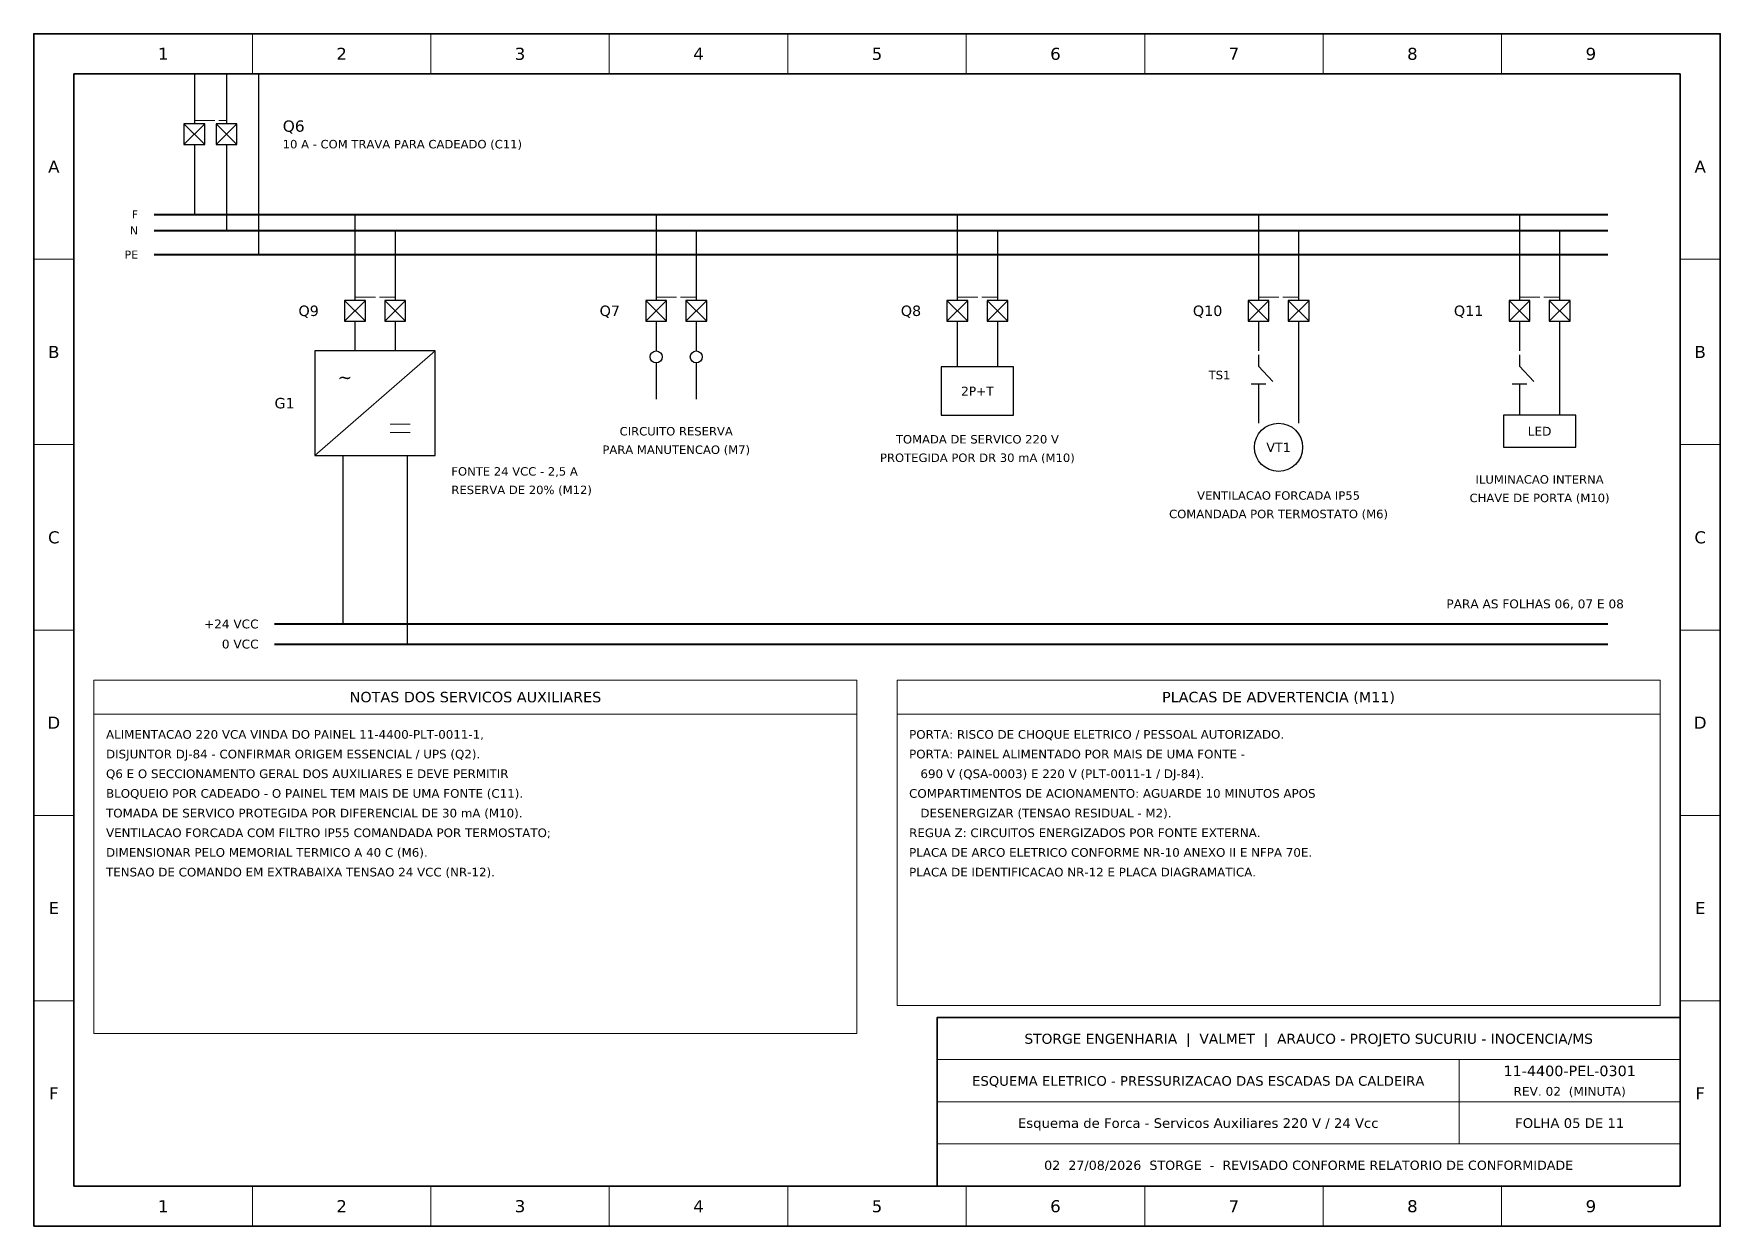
# Model space of a CAD drawing. Header units: millimetres. Extents: x 0 to 420, y 0 to 297.
import ezdxf
from ezdxf.enums import TextEntityAlignment as Align

# ---------------------------------------------------------------- set-up
doc = ezdxf.new("R2010")
doc.units = ezdxf.units.MM
doc.header["$LTSCALE"] = 4
doc.linetypes.add('DASHED', pattern=[1.524, 1.27, -0.254])
for name, color, linetype in [('CARIMBO', 7, 'Continuous'), ('ESQUEMA', 7, 'Continuous'), ('MOLDURA', 8, 'Continuous'), ('NOTAS', 7, 'Continuous'), ('TAGS', 1, 'Continuous'), ('TEXTO', 7, 'Continuous')]:
    doc.layers.add(name, color=color, linetype=linetype)
doc.styles.add('TXT', font='DejaVuSans.ttf')

msp = doc.modelspace()

# ---------------------------------------------------------------- linework, layer by layer
at = {"layer": 'CARIMBO', "lineweight": 18}
for p, q in [((225, 41.5), (410, 41.5)), ((355, 20.5), (355, 41.5)), ((225, 31), (410, 31)), ((225, 20.5), (410, 20.5))]:
    msp.add_line(p, q, dxfattribs=at)
at = {"layer": 'CARIMBO', "lineweight": 35}
msp.add_lwpolyline([(225, 10), (410, 10), (410, 52), (225, 52)], close=True, dxfattribs=at)
at = {"layer": 'ESQUEMA', "lineweight": 25}
for p, q in [((40, 287), (40, 279.6)), ((48, 287), (48, 279.6)), ((56, 287), (56, 242)), ((40, 279.6), (40, 274.6)), ((48, 279.6), (48, 274.6)), ((40, 269.4), (40, 264.4)), ((40, 269.4), (40, 252)), ((48, 269.4), (48, 264.4)), ((48, 269.4), (48, 248)), ((80, 252), (80, 233)), ((155, 252), (155, 233)), ((230, 252), (230, 233)), ((305, 252), (305, 233)), ((370, 252), (370, 233)), ((90, 248), (90, 233)), ((165, 248), (165, 233)), ((240, 248), (240, 233)), ((315, 248), (315, 233)), ((380, 248), (380, 233)), ((80, 235.6), (80, 230.6)), ((90, 235.6), (90, 230.6)), ((155, 235.6), (155, 230.6)), ((165, 235.6), (165, 230.6)), ((230, 235.6), (230, 230.6)), ((240, 235.6), (240, 230.6)), ((305, 235.6), (305, 230.6)), ((315, 235.6), (315, 230.6)), ((370, 235.6), (370, 230.6)), ((380, 235.6), (380, 230.6)), ((80, 225.4), (80, 220.4)), ((80, 225.4), (80, 218)), ((90, 225.4), (90, 220.4)), ((90, 225.4), (90, 218)), ((155, 225.4), (155, 220.4)), ((155, 225.4), (155, 218)), ((165, 225.4), (165, 220.4)), ((165, 225.4), (165, 218)), ((230, 225.4), (230, 220.4)), ((230, 225.4), (230, 218)), ((240, 225.4), (240, 220.4)), ((240, 225.4), (240, 218)), ((305, 225.4), (305, 220.4)), ((305, 225.4), (305, 218)), ((315, 225.4), (315, 220.4)), ((315, 225.4), (315, 218)), ((370, 225.4), (370, 220.4)), ((370, 225.4), (370, 218)), ((380, 225.4), (380, 220.4)), ((380, 225.4), (380, 218)), ((155, 215), (155, 206)), ((165, 215), (165, 206)), ((230, 218), (230, 214)), ((240, 218), (240, 214)), ((305, 217), (305, 214.2)), ((315, 218), (315, 200)), ((370, 217), (370, 214.2)), ((380, 218), (380, 202)), ((305, 214.2), (308.6, 210.4)), ((370, 214.2), (373.6, 210.4)), ((303.2, 209.8), (306.8, 209.8)), ((305, 209.8), (305, 207)), ((305, 207), (305, 200)), ((368.2, 209.8), (371.8, 209.8)), ((370, 209.8), (370, 207)), ((370, 207), (370, 202)), ((77, 192), (77, 150)), ((93, 192), (93, 145))]:
    msp.add_line(p, q, dxfattribs=at)
at = {"layer": 'ESQUEMA', "lineweight": 13}
for p, q in [((37.4, 269.4), (42.6, 274.6)), ((37.4, 274.6), (42.6, 269.4)), ((45.4, 269.4), (50.6, 274.6)), ((45.4, 274.6), (50.6, 269.4)), ((77.4, 225.4), (82.6, 230.6)), ((77.4, 230.6), (82.6, 225.4)), ((87.4, 225.4), (92.6, 230.6)), ((87.4, 230.6), (92.6, 225.4)), ((152.4, 225.4), (157.6, 230.6)), ((152.4, 230.6), (157.6, 225.4)), ((162.4, 225.4), (167.6, 230.6)), ((162.4, 230.6), (167.6, 225.4)), ((227.4, 225.4), (232.6, 230.6)), ((227.4, 230.6), (232.6, 225.4)), ((237.4, 225.4), (242.6, 230.6)), ((237.4, 230.6), (242.6, 225.4)), ((302.4, 225.4), (307.6, 230.6)), ((302.4, 230.6), (307.6, 225.4)), ((312.4, 225.4), (317.6, 230.6)), ((312.4, 230.6), (317.6, 225.4)), ((367.4, 225.4), (372.6, 230.6)), ((367.4, 230.6), (372.6, 225.4)), ((377.4, 225.4), (382.6, 230.6)), ((377.4, 230.6), (382.6, 225.4)), ((88.75, 197.72), (93.75, 197.72))]:
    msp.add_line(p, q, dxfattribs=at)
at = {"layer": 'ESQUEMA', "linetype": 'DASHED', "lineweight": 13}
for p, q in [((40, 275.4), (48, 275.4)), ((80, 231.4), (90, 231.4)), ((155, 231.4), (165, 231.4)), ((230, 231.4), (240, 231.4)), ((305, 231.4), (315, 231.4)), ((370, 231.4), (380, 231.4))]:
    msp.add_line(p, q, dxfattribs=at)
at = {"layer": 'ESQUEMA', "lineweight": 40}
for p, q in [((30, 252), (392, 252)), ((30, 248), (392, 248)), ((30, 242), (392, 242)), ((60, 150), (392, 150)), ((60, 145), (392, 145))]:
    msp.add_line(p, q, dxfattribs=at)
at = {"layer": 'ESQUEMA', "lineweight": 18}
for p, q in [((70, 192), (100, 218)), ((88.75, 199.8), (93.75, 199.8))]:
    msp.add_line(p, q, dxfattribs=at)
at = {"layer": 'ESQUEMA', "lineweight": 25}
for points in [[(37.4, 269.4), (42.6, 269.4), (42.6, 274.6), (37.4, 274.6)], [(45.4, 269.4), (50.6, 269.4), (50.6, 274.6), (45.4, 274.6)], [(77.4, 225.4), (82.6, 225.4), (82.6, 230.6), (77.4, 230.6)], [(87.4, 225.4), (92.6, 225.4), (92.6, 230.6), (87.4, 230.6)], [(152.4, 225.4), (157.6, 225.4), (157.6, 230.6), (152.4, 230.6)], [(162.4, 225.4), (167.6, 225.4), (167.6, 230.6), (162.4, 230.6)], [(227.4, 225.4), (232.6, 225.4), (232.6, 230.6), (227.4, 230.6)], [(237.4, 225.4), (242.6, 225.4), (242.6, 230.6), (237.4, 230.6)], [(302.4, 225.4), (307.6, 225.4), (307.6, 230.6), (302.4, 230.6)], [(312.4, 225.4), (317.6, 225.4), (317.6, 230.6), (312.4, 230.6)], [(367.4, 225.4), (372.6, 225.4), (372.6, 230.6), (367.4, 230.6)], [(377.4, 225.4), (382.6, 225.4), (382.6, 230.6), (377.4, 230.6)], [(70, 192), (100, 192), (100, 218), (70, 218)], [(226, 202), (244, 202), (244, 214), (226, 214)], [(366, 194), (384, 194), (384, 202), (366, 202)]]:
    msp.add_lwpolyline(points, close=True, dxfattribs=at)
for centre, radius in [((155, 216.5), 1.5), ((165, 216.5), 1.5), ((310, 194), 6)]:
    msp.add_circle(centre, radius, dxfattribs=at)
at = {"layer": 'MOLDURA', "lineweight": 18}
for p, q in [((54.44, 287), (54.44, 297)), ((98.89, 287), (98.89, 297)), ((143.33, 287), (143.33, 297)), ((187.78, 287), (187.78, 297)), ((232.22, 287), (232.22, 297)), ((276.67, 287), (276.67, 297)), ((321.11, 287), (321.11, 297)), ((365.56, 287), (365.56, 297)), ((0, 240.83), (10, 240.83)), ((410, 240.83), (420, 240.83)), ((0, 194.67), (10, 194.67)), ((410, 194.67), (420, 194.67)), ((0, 148.5), (10, 148.5)), ((410, 148.5), (420, 148.5)), ((15, 127.5), (205, 127.5)), ((215, 127.5), (405, 127.5)), ((0, 102.33), (10, 102.33)), ((410, 102.33), (420, 102.33)), ((0, 56.17), (10, 56.17)), ((410, 56.17), (420, 56.17)), ((54.44, 0), (54.44, 10)), ((98.89, 0), (98.89, 10)), ((143.33, 0), (143.33, 10)), ((187.78, 0), (187.78, 10)), ((232.22, 0), (232.22, 10)), ((276.67, 0), (276.67, 10)), ((321.11, 0), (321.11, 10)), ((365.56, 0), (365.56, 10))]:
    msp.add_line(p, q, dxfattribs=at)
at = {"layer": 'MOLDURA', "lineweight": 35}
for points in [[(0, 0), (420, 0), (420, 297), (0, 297)], [(10, 10), (410, 10), (410, 287), (10, 287)]]:
    msp.add_lwpolyline(points, close=True, dxfattribs=at)
at = {"layer": 'MOLDURA', "lineweight": 18}
for points in [[(15, 48), (205, 48), (205, 136), (15, 136)], [(215, 55), (405, 55), (405, 136), (215, 136)]]:
    msp.add_lwpolyline(points, close=True, dxfattribs=at)

# ---------------------------------------------------------------- texts
at = {"layer": 'CARIMBO', "style": 'TXT'}
for s, height, p in [('STORGE ENGENHARIA  |  VALMET  |  ARAUCO - PROJETO SUCURIU - INOCENCIA/MS', 2.5, (317.5, 46.7)), ('11-4400-PEL-0301', 2.6, (382.5, 38.7)), ('ESQUEMA ELETRICO - PRESSURIZACAO DAS ESCADAS DA CALDEIRA', 2.4, (290, 36.2)), ('REV. 02  (MINUTA)', 2.2, (382.5, 33.6)), ('Esquema de Forca - Servicos Auxiliares 220 V / 24 Vcc', 2.4, (290, 25.7)), ('FOLHA 05 DE 11', 2.4, (382.5, 25.7)), ('02  27/08/2026  STORGE  -  REVISADO CONFORME RELATORIO DE CONFORMIDADE', 2.3, (317.5, 15.2))]:
    msp.add_text(s, height=height, dxfattribs=at).set_placement(p, align=Align.MIDDLE_CENTER)
at = {"layer": 'ESQUEMA', "style": 'TXT'}
for s, height, p in [('~', 3.2, (77.5, 211.5)), ('2P+T', 2.2, (235, 208)), ('LED', 2.2, (375, 198)), ('VT1', 2.3, (310, 194))]:
    msp.add_text(s, height=height, dxfattribs=at).set_placement(p, align=Align.MIDDLE_CENTER)
at = {"layer": 'MOLDURA', "style": 'TXT'}
for s, p in [('1', (32.22, 292)), ('2', (76.67, 292)), ('3', (121.11, 292)), ('4', (165.56, 292)), ('5', (210, 292)), ('6', (254.44, 292)), ('7', (298.89, 292)), ('8', (343.33, 292)), ('9', (387.78, 292)), ('A', (5, 263.92)), ('A', (415, 263.92)), ('B', (5, 217.75)), ('B', (415, 217.75)), ('C', (5, 171.58)), ('C', (415, 171.58)), ('D', (5, 125.42)), ('D', (415, 125.42)), ('E', (5, 79.25)), ('E', (415, 79.25)), ('F', (5, 33.08)), ('F', (415, 33.08)), ('1', (32.22, 5)), ('2', (76.67, 5)), ('3', (121.11, 5)), ('4', (165.56, 5)), ('5', (210, 5)), ('6', (254.44, 5)), ('7', (298.89, 5)), ('8', (343.33, 5)), ('9', (387.78, 5))]:
    msp.add_text(s, height=3, dxfattribs=at).set_placement(p, align=Align.MIDDLE_CENTER)
at = {"layer": 'NOTAS', "style": 'TXT'}
for s, p in [('ALIMENTACAO 220 VCA VINDA DO PAINEL 11-4400-PLT-0011-1,', (18, 122.5)), ('PORTA: RISCO DE CHOQUE ELETRICO / PESSOAL AUTORIZADO.', (218, 122.5)), ('DISJUNTOR DJ-84 - CONFIRMAR ORIGEM ESSENCIAL / UPS (Q2).', (18, 117.6)), ('PORTA: PAINEL ALIMENTADO POR MAIS DE UMA FONTE -', (218, 117.6)), ('Q6 E O SECCIONAMENTO GERAL DOS AUXILIARES E DEVE PERMITIR', (18, 112.7)), ('   690 V (QSA-0003) E 220 V (PLT-0011-1 / DJ-84).', (218, 112.7)), ('BLOQUEIO POR CADEADO - O PAINEL TEM MAIS DE UMA FONTE (C11).', (18, 107.8)), ('COMPARTIMENTOS DE ACIONAMENTO: AGUARDE 10 MINUTOS APOS', (218, 107.8)), ('TOMADA DE SERVICO PROTEGIDA POR DIFERENCIAL DE 30 mA (M10).', (18, 102.9)), ('   DESENERGIZAR (TENSAO RESIDUAL - M2).', (218, 102.9)), ('VENTILACAO FORCADA COM FILTRO IP55 COMANDADA POR TERMOSTATO;', (18, 98)), ('REGUA Z: CIRCUITOS ENERGIZADOS POR FONTE EXTERNA.', (218, 98)), ('DIMENSIONAR PELO MEMORIAL TERMICO A 40 C (M6).', (18, 93.1)), ('PLACA DE ARCO ELETRICO CONFORME NR-10 ANEXO II E NFPA 70E.', (218, 93.1)), ('TENSAO DE COMANDO EM EXTRABAIXA TENSAO 24 VCC (NR-12).', (18, 88.2)), ('PLACA DE IDENTIFICACAO NR-12 E PLACA DIAGRAMATICA.', (218, 88.2))]:
    msp.add_text(s, height=2.15, dxfattribs=at).set_placement(p, align=Align.MIDDLE_LEFT)
at = {"layer": 'TAGS', "style": 'TXT'}
msp.add_text('Q6', height=2.8, dxfattribs=at).set_placement((62, 274), align=Align.MIDDLE_LEFT)
for s, height, p in [('F', 2, (26, 252)), ('N', 2, (26, 248)), ('PE', 2, (26, 242)), ('Q9', 2.6, (71, 228)), ('Q7', 2.6, (146, 228)), ('Q8', 2.6, (221, 228)), ('Q10', 2.6, (296, 228)), ('Q11', 2.6, (361, 228)), ('TS1', 2.1, (298, 212)), ('G1', 2.6, (65, 205)), ('PARA AS FOLHAS 06, 07 E 08', 2.2, (396, 155)), ('+24 VCC', 2.2, (56, 150)), ('0 VCC', 2.2, (56, 145))]:
    msp.add_text(s, height=height, dxfattribs=at).set_placement(p, align=Align.MIDDLE_RIGHT)
at = {"layer": 'TEXTO', "style": 'TXT'}
for s, p in [('10 A - COM TRAVA PARA CADEADO (C11)', (62, 269.5)), ('FONTE 24 VCC - 2,5 A', (104, 188)), ('RESERVA DE 20% (M12)', (104, 183.4))]:
    msp.add_text(s, height=2.1, dxfattribs=at).set_placement(p, align=Align.MIDDLE_LEFT)
for s, height, p in [('CIRCUITO RESERVA', 2.1, (160, 198)), ('PARA MANUTENCAO (M7)', 2.1, (160, 193.4)), ('TOMADA DE SERVICO 220 V', 2.1, (235, 196)), ('PROTEGIDA POR DR 30 mA (M10)', 2.1, (235, 191.4)), ('ILUMINACAO INTERNA', 2.1, (375, 186)), ('VENTILACAO FORCADA IP55', 2.1, (310, 182)), ('CHAVE DE PORTA (M10)', 2.1, (375, 181.4)), ('COMANDADA POR TERMOSTATO (M6)', 2.1, (310, 177.4)), ('NOTAS DOS SERVICOS AUXILIARES', 2.6, (110, 131.8)), ('PLACAS DE ADVERTENCIA (M11)', 2.6, (310, 131.8))]:
    msp.add_text(s, height=height, dxfattribs=at).set_placement(p, align=Align.MIDDLE_CENTER)

doc.saveas('drawing.dxf')
